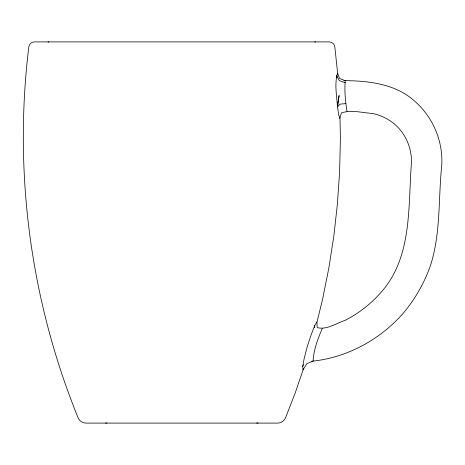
<?xml version="1.0" encoding="UTF-8"?>
<svg xmlns="http://www.w3.org/2000/svg" width="465" height="465" viewBox="0 0 465 465"><rect width="100%" height="100%" fill="white"/><g stroke="black" fill="none" stroke-linecap="round" stroke-linejoin="round"><path stroke-width="0.7" d="M347 111.373C345.39 101.236 344.338 90.96 345.274 80.695L339.473 78.405L337.631 73.179C334.213 83.781 336.817 95.552 337.45 106.479L338.752 115.355L339.991 117.872L340.397 138.884L339.624 171.283L337.439 203.618L333.853 235.831L328.877 267.852L322.507 299.629L316.938 322.286L317.182 327.651C327.029 330.057 336.212 323.28 345.204 320.321C358.236 313.643 369.931 304.645 379.731 293.77C412.269 258.802 408.043 208.465 411.322 164.482C412.368 149.573 406.271 134.426 395.023 124.55C388.641 119.052 380.911 115.233 372.668 113.501C362.334 112.786 351.447 109.571 341.374 112.914L339.677 118.534M337.503 106.485L339.101 95.499L337.45 106.479L337.834 105.131M314.404 327.651L314.729 325.581L316.874 322.013M337.375 74.138L337.735 74.133L334.841 47.023C334.591 44.198 331.993 41.862 329.15 41.908L34.497 41.908C31.661 41.862 29.057 44.198 28.807 47.023C13.444 172.091 30.545 300.965 78.068 417.675C79.277 420.877 82.567 423.127 85.99 423.092L277.657 423.092C281.087 423.127 284.371 420.877 285.586 417.675L295.234 392.89L303.128 369.698L302.657 366.658L304.226 358.288L307.255 346.64L311.23 334.556L314.729 325.581M337.555 106.479L337.474 106.845L339.956 104.16L345.844 103.596M303.104 369.722L303.558 368.338M302.657 366.658L303.494 364.752M322.286 328.447C317.845 338.77 313.683 349.738 313.108 361.055L306.842 363.711L303.128 369.698M311.736 361.235C346.646 357.8 379.417 339.996 402.661 313.916C414.745 299.698 424.132 283.406 430.369 265.817C440.907 233.477 438.222 198.892 441.75 165.482C443.215 141.552 433.107 117.418 415.129 101.573C395.948 83.799 368.861 80.834 343.897 80.608M105.59 423.092L106.997 422.952M314.77 41.966L315.607 41.908M48.04 41.908L48.883 41.966M256.651 422.952L258.063 423.092M345.263 82.712L339.305 80.66L336.614 75.51L336.933 77.521"/></g></svg>
